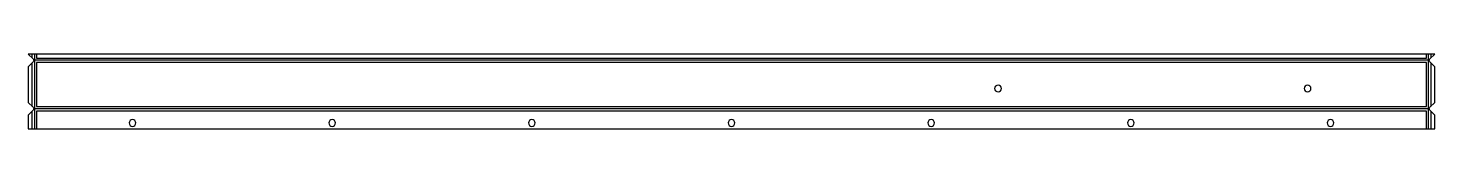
# Model space of a CAD drawing. Header units: millimetres. Extents: x 0 to 705, y 0 to 38.
import ezdxf

# ---------------------------------------------------------------- set-up
doc = ezdxf.new("R2010")
doc.units = ezdxf.units.MM

msp = doc.modelspace()

# ---------------------------------------------------------------- linework, layer by layer
at = {"layer": 'BEND'}
for p, q in [((3.13, 37.52), (3.13, 34.39)), ((701.39, 34.39), (701.39, 37.52)), ((701.74, 34.39), (2.79, 34.39)), ((3.13, 34.39), (3.13, 10.13)), ((701.39, 10.13), (701.39, 34.39)), ((701.74, 10.13), (2.79, 10.13)), ((3.13, 10.13), (3.13, 0)), ((701.39, 0), (701.39, 10.13))]:
    msp.add_line(p, q, dxfattribs=at)
at = {"layer": 'BEND_EXTENT'}
for p, q in [((2, 35.59), (2, 37.52)), ((4.26, 37.52), (4.26, 35.52)), ((4.26, 35.52), (700.26, 35.52)), ((700.26, 35.52), (700.26, 37.52)), ((702.52, 37.52), (702.52, 35.59)), ((2, 11.33), (2, 33.19)), ((702.52, 33.19), (702.52, 11.33)), ((2, 0), (2, 8.93)), ((700.26, 9), (4.26, 9)), ((4.26, 9), (4.26, 0)), ((700.26, 0), (700.26, 9)), ((702.52, 8.93), (702.52, 0))]:
    msp.add_line(p, q, dxfattribs=at)
msp.add_lwpolyline([(4.26, 33.26), (4.26, 11.26), (700.26, 11.26), (700.26, 33.26)], close=True, dxfattribs=at)
at = {"layer": 'INTERIOR_PROFILES', "extrusion": (0, 0, -1)}
for centre in [(-485.76, 20.26), (-640.76, 20.26), (-52.26, 3), (-152.26, 3), (-252.26, 3), (-352.26, 3), (-452.26, 3), (-552.26, 3), (-652.26, 3)]:
    msp.add_circle(centre, 1.7, dxfattribs=at)
at = {"layer": 'OUTER_PROFILES'}
msp.add_lwpolyline([(702.03, 35.1), (704.45, 37.52), (0.07, 37.52), (2.49, 35.1, -0.414214), (2.49, 33.69), (0, 31.19), (0, 13.33), (2.49, 10.84, -0.414214), (2.49, 9.42), (0, 6.93), (0, 0), (704.52, 0), (704.52, 6.93), (702.03, 9.42, -0.414214), (702.03, 10.84), (704.52, 13.33), (704.52, 31.19), (702.03, 33.69, -0.414214)], format="xyb", close=True, dxfattribs=at)

doc.saveas('drawing.dxf')
